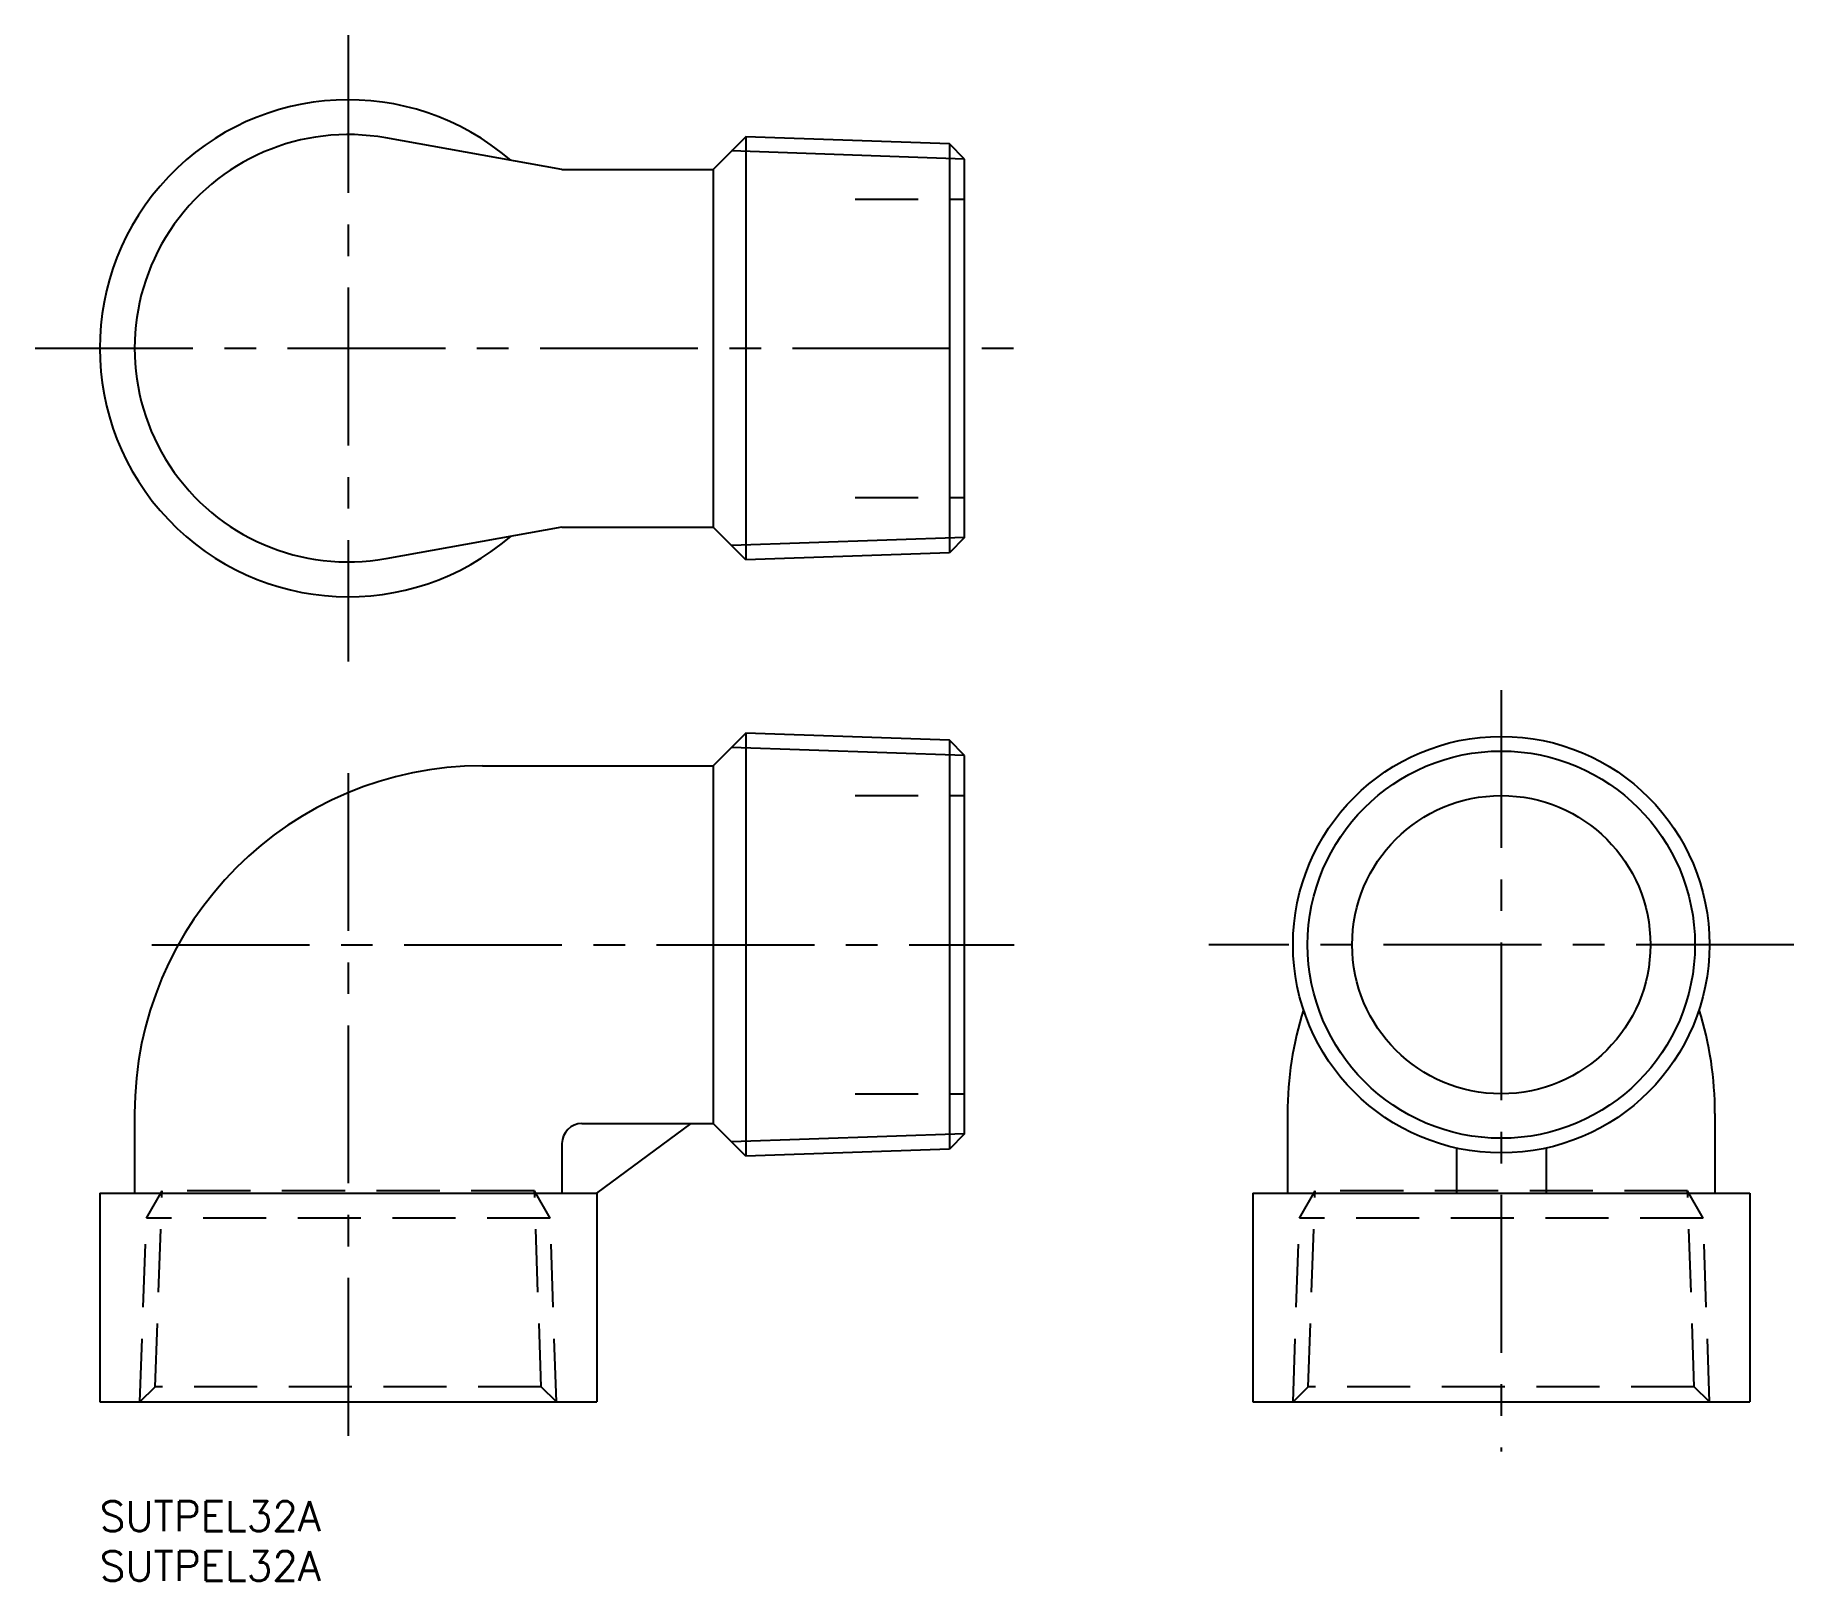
# Model space of a CAD drawing. Extents: x -6 to 170, y -8 to 148.
import ezdxf

# ---------------------------------------------------------------- set-up
doc = ezdxf.new("R2010")
doc.units = 0
doc.header["$LTSCALE"] = 0.5
doc.linetypes.add('CENTER', pattern=[50.8, 31.75, -6.35, 6.35, -6.35])
doc.linetypes.add('DASHED', pattern=[19.05, 12.7, -6.35])
for name, color, linetype in [('MSM_CENTER', 1, 'CENTER'), ('MSM_CONTINUOUS', 7, 'CONTINUOUS'), ('MSM_DASHED', 4, 'DASHED'), ('MSM_NARROW', 5, 'CONTINUOUS'), ('MSM_PART_NUMBER', 7, 'CONTINUOUS')]:
    doc.layers.add(name, color=color, linetype=linetype)
doc.styles.get("Standard").update_dxf_attribs({"font": 'txt.shx', "height": 3, "bigfont": 'bigfont.shx'})

msp = doc.modelspace()

# ---------------------------------------------------------------- linework, layer by layer
at = {"layer": 'MSM_CENTER'}
for p, q in [((25, 147.5), (25, 84.5)), ((-6.5, 116), (92, 116)), ((141, 81.62), (141, 5)), ((25, 73.27), (25, 5)), ((5.22, 56), (92, 56)), ((170.43, 56), (111.57, 56))]:
    msp.add_line(p, q, dxfattribs=at)
at = {"layer": 'MSM_CONTINUOUS'}
for p, q in [((46.5, 134), (28.78, 137.17)), ((65, 137.28), (61.72, 134)), ((85.47, 136.57), (65, 137.28)), ((65, 137.28), (65, 94.72)), ((85.47, 136.57), (85.47, 95.43)), ((87, 135.03), (85.47, 136.57)), ((87, 96.97), (87, 135.03)), ((46.5, 134), (61.72, 134)), ((61.72, 134), (61.72, 98)), ((46.5, 98), (28.78, 94.83)), ((46.5, 98), (61.72, 98)), ((65, 94.72), (61.72, 98)), ((87, 96.97), (85.47, 95.43)), ((85.47, 95.43), (65, 94.72)), ((65, 77.28), (61.72, 74)), ((85.47, 76.57), (65, 77.28)), ((65, 77.28), (65, 34.72)), ((85.47, 76.57), (85.47, 35.43)), ((87, 75.03), (85.47, 76.57)), ((87, 36.97), (87, 75.03)), ((38.5, 74), (61.72, 74)), ((61.72, 74), (61.72, 38)), ((3.5, 39), (3.5, 31)), ((119.5, 39), (119.5, 31)), ((162.5, 39), (162.5, 31)), ((48.5, 38), (61.72, 38)), ((50, 31), (59.5, 38)), ((65, 34.72), (61.72, 38)), ((46.5, 36), (46.5, 31)), ((85.47, 35.43), (65, 34.72)), ((87, 36.97), (85.47, 35.43)), ((136.5, 35.53), (136.5, 31)), ((145.5, 35.53), (145.5, 31)), ((0, 31), (50, 31)), ((0, 31), (0, 10)), ((50, 31), (50, 10)), ((116, 31), (166, 31)), ((116, 31), (116, 10)), ((166, 31), (166, 10)), ((0, 10), (50, 10)), ((116, 10), (166, 10))]:
    msp.add_line(p, q, dxfattribs=at)
for radius in [20.95, 15]:
    msp.add_circle((141, 56), radius, dxfattribs=at)
for centre, radius, start, end in [((25, 116), 25, 49.1893, 310.8107), ((25, 116), 21.5, 79.8728, 280.1272), ((38.5, 39), 35, 90, 180), ((154.5, 39), 35, 162.6321, 180), ((127.5, 39), 35, 0, 17.3679), ((48.5, 36), 2, 90, 180)]:
    msp.add_arc(centre, radius, start, end, dxfattribs=at)
at = {"layer": 'MSM_DASHED'}
for p, q in [((76, 131), (87, 131)), ((76, 101), (87, 101)), ((76, 71), (87, 71)), ((76, 41), (87, 41)), ((4.69, 28.5), (6.27, 31.23)), ((5.58, 11.53), (6.27, 31.23)), ((43.73, 31.23), (6.27, 31.23)), ((44.42, 11.53), (43.73, 31.23)), ((45.31, 28.5), (43.73, 31.23)), ((120.69, 28.5), (122.27, 31.23)), ((121.58, 11.53), (122.27, 31.23)), ((159.73, 31.23), (122.27, 31.23)), ((160.42, 11.53), (159.73, 31.23)), ((161.31, 28.5), (159.73, 31.23)), ((4.04, 10), (4.69, 28.5)), ((45.31, 28.5), (4.69, 28.5)), ((45.95, 10), (45.31, 28.5)), ((120.05, 10), (120.69, 28.5)), ((161.31, 28.5), (120.69, 28.5)), ((161.96, 10), (161.31, 28.5)), ((4.04, 10), (5.58, 11.53)), ((44.42, 11.53), (5.58, 11.53)), ((45.95, 10), (44.42, 11.53)), ((120.05, 10), (121.58, 11.53)), ((160.42, 11.53), (121.58, 11.53)), ((161.96, 10), (160.42, 11.53))]:
    msp.add_line(p, q, dxfattribs=at)
at = {"layer": 'MSM_NARROW'}
for p, q in [((87, 135.03), (63.57, 135.85)), ((87, 96.97), (63.57, 96.15)), ((87, 75.03), (63.57, 75.85)), ((87, 36.97), (63.57, 36.15))]:
    msp.add_line(p, q, dxfattribs=at)
msp.add_circle((141, 56), 19.48, dxfattribs=at)

# ---------------------------------------------------------------- texts
at = {"layer": 'MSM_PART_NUMBER'}
for p in [(0, -3), (0, -8)]:
    msp.add_text('SUTPEL32A', height=3, dxfattribs=at).set_placement(p)

doc.saveas('drawing.dxf')
